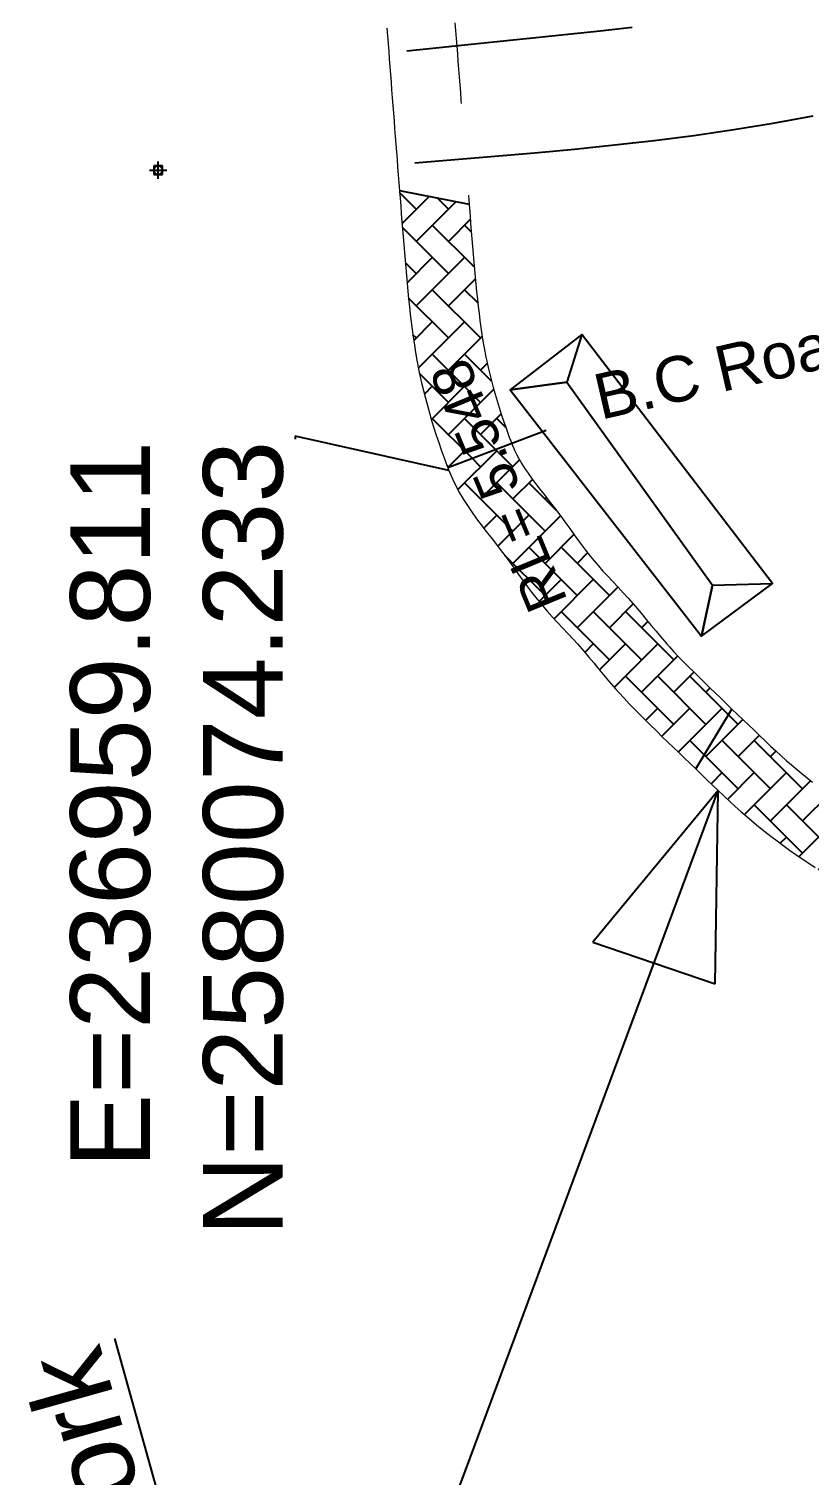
# Model space of a CAD drawing. Header units: millimetres. Extents: x 234588 to 238075, y 2578744 to 2579543.
# Drawn here: x 236566.6 to 236611.8, y 2579114.9 to 2579198.8 of the extents above; entities that cross this region are included whole.
import ezdxf

# ---------------------------------------------------------------- set-up
doc = ezdxf.new("R2010")
doc.units = ezdxf.units.MM
doc.header["$MEASUREMENT"] = 0
doc.header["$PDMODE"] = 98
doc.header["$PDSIZE"] = 0.5
for name, color, linetype in [('Boundary', 6, 'Continuous'), ('COORDINATES', 7, 'Continuous'), ('Points-NUM', 4, 'Continuous'), ('Points-TXT', 3, 'Continuous'), ('RL', 7, 'Continuous')]:
    doc.layers.add(name, color=color, linetype=linetype)
doc.layers.add('EP', color=1, linetype='Continuous', lineweight=30)
doc.styles.get("Standard").update_dxf_attribs({"font": 'arial.ttf'})
doc.dimstyles.get("Standard").update_dxf_attribs({"dimtxt": 4, "dimasz": 0.18, "dimexe": 0.18, "dimexo": 0.0625, "dimgap": 0.09, "dimtad": 0, "dimzin": 0, "dimdsep": 46, "dimtxsty": 'Standard', "dimcen": 0.09, "dimadec": 0, "dimazin": 0, "dimtfac": 1, "dimtofl": 0, "dimtmove": 0, "dimatfit": 3, "dimfxl": 1, "dimtolj": 1, "dimtzin": 0, "dimarcsym": 0})
pattern_1 = [(135, (3642288.8902, 2266386.2056), (-1.86676190233, 3e-16), [3.96, -1.32]), (225, (3642287.9568, 2266387.139), (-1.86676190233, 3e-16), [3.96, -1.32])]

msp = doc.modelspace()

# ---------------------------------------------------------------- hatches: boundary and pattern name
at = {"layer": 'Points-NUM'}
h = msp.add_hatch(dxfattribs=at)
h.set_pattern_fill('AR-HBONE', color=256, scale=0.33, angle=90, style=0)
h.set_pattern_definition(pattern_1)
h.paths.add_polyline_path([(236588.038, 2579189.385), (236588.074, 2579188.937), (236588.11, 2579188.489), (236588.146, 2579188.04), (236588.183, 2579187.592), (236588.219, 2579187.143), (236588.257, 2579186.695), (236588.294, 2579186.246), (236588.332, 2579185.797), (236588.37, 2579185.349), (236588.391, 2579185.105), (236588.447, 2579184.452), (236588.488, 2579184.003), (236588.529, 2579183.555), (236588.573, 2579183.107), (236588.619, 2579182.659), (236588.669, 2579182.212), (236588.721, 2579181.765), (236588.778, 2579181.319), (236588.839, 2579180.874), (236588.905, 2579180.429), (236588.977, 2579179.986), (236589.054, 2579179.544), (236589.171, 2579178.938), (236589.228, 2579178.662), (236589.326, 2579178.224), (236589.43, 2579177.786), (236589.54, 2579177.35), (236589.656, 2579176.916), (236589.778, 2579176.483), (236589.906, 2579176.051), (236590.038, 2579175.621), (236590.176, 2579175.192), (236590.319, 2579174.765), (236590.465, 2579174.339), (236590.688, 2579173.72), (236590.771, 2579173.494), (236590.837, 2579173.325), (236594.54, 2579174.728), (236594.473, 2579174.9), (236594.408, 2579175.076), (236594.201, 2579175.653), (236594.069, 2579176.037), (236593.94, 2579176.424), (236593.816, 2579176.81), (236593.697, 2579177.196), (236593.583, 2579177.581), (236593.475, 2579177.965), (236593.372, 2579178.348), (236593.276, 2579178.73), (236593.185, 2579179.111), (236593.1, 2579179.496), (236593.053, 2579179.717), (236592.949, 2579180.259), (236592.882, 2579180.642), (236592.819, 2579181.036), (236592.759, 2579181.434), (236592.704, 2579181.838), (236592.652, 2579182.247), (236592.603, 2579182.661), (236592.557, 2579183.079), (236592.513, 2579183.503), (236592.471, 2579183.93), (236592.431, 2579184.363), (236592.392, 2579184.799), (236592.336, 2579185.445), (236592.316, 2579185.684), (236592.278, 2579186.129), (236592.24, 2579186.575), (236592.203, 2579187.021), (236592.166, 2579187.467), (236592.13, 2579187.913), (236592.093, 2579188.359), (236592.075, 2579188.582)])
h.paths.add_polyline_path([(236598.649, 2579165.284), (236592.291, 2579180.643), (236588.929, 2579179.251), (236595.286, 2579163.892)], flags=9)
h = msp.add_hatch(dxfattribs=at)
h.set_pattern_fill('AR-HBONE', color=256, scale=0.33, angle=90, style=0)
h.set_pattern_definition(pattern_1)
h.paths.add_polyline_path([(236599.578, 2579167.615), (236599.327, 2579167.904), (236599.093, 2579168.185), (236598.824, 2579168.524), (236598.649, 2579168.755), (236598.417, 2579169.074), (236598.172, 2579169.417), (236597.91, 2579169.787), (236597.63, 2579170.178), (236597.396, 2579170.499), (236597.025, 2579170.989), (236596.727, 2579171.371), (236596.445, 2579171.73), (236596.179, 2579172.069), (236595.932, 2579172.391), (236595.704, 2579172.695), (236595.495, 2579172.987), (236595.332, 2579173.226), (236595.138, 2579173.532), (236594.983, 2579173.798), (236594.84, 2579174.065), (236594.713, 2579174.324), (236594.538, 2579174.727), (236590.837, 2579173.325), (236590.903, 2579173.156), (236591.117, 2579172.664), (236591.315, 2579172.259), (236591.528, 2579171.862), (236591.755, 2579171.473), (236592.021, 2579171.053), (236592.247, 2579170.72), (236592.509, 2579170.355), (236592.778, 2579169.995), (236593.052, 2579169.639), (236593.33, 2579169.285), (236593.608, 2579168.932), (236593.884, 2579168.577), (236594.22, 2579168.133), (236594.422, 2579167.857), (236594.684, 2579167.491), (236594.944, 2579167.124), (236595.205, 2579166.758), (236595.47, 2579166.395), (236595.693, 2579166.099), (236596.021, 2579165.686), (236596.309, 2579165.341), (236596.603, 2579165.001), (236596.903, 2579164.665), (236597.206, 2579164.333), (236597.499, 2579164.019), (236597.821, 2579163.676), (236598.128, 2579163.347), (236598.353, 2579163.1), (236598.725, 2579162.676), (236599.015, 2579162.333), (236599.303, 2579161.988), (236599.589, 2579161.641), (236599.876, 2579161.295), (236600.164, 2579160.95), (236600.565, 2579160.485), (236600.755, 2579160.272), (236601.059, 2579159.941), (236601.368, 2579159.615), (236601.681, 2579159.292), (236601.997, 2579158.972), (236602.316, 2579158.655), (236602.542, 2579158.431), (236602.958, 2579158.025), (236603.28, 2579157.712), (236603.603, 2579157.399), (236603.926, 2579157.088), (236604.25, 2579156.776), (236604.574, 2579156.464), (236604.898, 2579156.153), (236605.215, 2579155.847), (236607.319, 2579159.319), (236606.996, 2579159.629), (236606.674, 2579159.939), (236606.354, 2579160.248), (236606.037, 2579160.555), (236605.722, 2579160.86), (236605.317, 2579161.257), (236605.103, 2579161.468), (236604.802, 2579161.768), (236604.51, 2579162.063), (236604.228, 2579162.353), (236603.957, 2579162.641), (236603.691, 2579162.93), (236603.542, 2579163.097), (236603.182, 2579163.515), (236602.919, 2579163.828), (236602.642, 2579164.163), (236602.352, 2579164.514), (236602.048, 2579164.88), (236601.724, 2579165.263), (236601.305, 2579165.74), (236601.039, 2579166.032), (236600.712, 2579166.383), (236600.39, 2579166.725), (236600.116, 2579167.019), (236599.841, 2579167.32)])
h = msp.add_hatch(dxfattribs=at)
h.set_pattern_fill('AR-HBONE', color=256, scale=0.33, angle=90, style=0)
h.set_pattern_definition(pattern_1)
h.paths.add_polyline_path([(236613.416, 2579154.033), (236611.894, 2579155.137), (236610.635, 2579156.179), (236609.5, 2579157.218), (236608.582, 2579158.1), (236607.965, 2579158.697), (236607.644, 2579159.007), (236607.319, 2579159.319), (236605.215, 2579155.847), (236605.545, 2579155.528), (236605.869, 2579155.216), (236606.193, 2579154.904), (236606.518, 2579154.594), (236606.845, 2579154.285), (236607.174, 2579153.979), (236607.506, 2579153.675), (236607.84, 2579153.375), (236608.178, 2579153.079), (236608.467, 2579152.833), (236608.867, 2579152.502), (236609.218, 2579152.221), (236609.572, 2579151.944), (236609.931, 2579151.673), (236610.113, 2579151.537), (236610.657, 2579151.142), (236611.025, 2579150.884), (236611.396, 2579150.63), (236611.77, 2579150.38), (236612.147, 2579150.135), (236612.527, 2579149.895), (236612.91, 2579149.659), (236613.312, 2579149.419), (236613.685, 2579149.202), (236614.077, 2579148.981), (236614.472, 2579148.766), (236614.87, 2579148.558), (236615.272, 2579148.356), (236615.88, 2579148.068), (236616.086, 2579147.975), (236616.499, 2579147.797), (236616.916, 2579147.628), (236617.335, 2579147.466), (236617.758, 2579147.313), (236618.122, 2579147.189), (236618.612, 2579147.032), (236619.043, 2579146.904), (236619.477, 2579146.783), (236619.912, 2579146.67), (236620.35, 2579146.565), (236620.789, 2579146.467), (236621.23, 2579146.376), (236621.672, 2579146.292), (236622.116, 2579146.216), (236622.562, 2579146.145), (236623.158, 2579146.062), (236623.455, 2579146.024), (236623.903, 2579145.974), (236624.351, 2579145.929), (236624.8, 2579145.892), (236625.25, 2579145.861), (236625.699, 2579145.837), (236625.296, 2579149.815), (236623.53, 2579149.99), (236621.596, 2579150.325), (236619.759, 2579150.801), (236618.076, 2579151.41), (236616.56, 2579152.127), (236614.972, 2579153.022)])
h.paths.add_polyline_path([(236622.703, 2579146.024), (236639.249, 2579147.634), (236638.896, 2579151.259), (236622.35, 2579149.649)], flags=9)

# ---------------------------------------------------------------- linework, layer by layer
at = {"layer": 'Boundary', "lineweight": 20}
for points in [[(236591.257, 2579199.104), (236591.292, 2579198.655), (236591.327, 2579198.206), (236591.362, 2579197.757), (236591.397, 2579197.308), (236591.431, 2579196.86), (236591.466, 2579196.411), (236591.5, 2579195.963), (236591.535, 2579195.515), (236591.569, 2579195.066), (236591.603, 2579194.618), (236591.618, 2579194.428)], [(236587.309, 2579198.795), (236587.344, 2579198.347), (236587.379, 2579197.899), (236587.414, 2579197.451), (236587.448, 2579197.003), (236587.483, 2579196.555), (236587.517, 2579196.107), (236587.552, 2579195.66), (236587.586, 2579195.212), (236587.62, 2579194.764), (236587.655, 2579194.316), (236587.689, 2579193.867), (236587.724, 2579193.419), (236587.758, 2579192.971), (236587.793, 2579192.523), (236587.827, 2579192.075), (236587.862, 2579191.627), (236587.897, 2579191.179), (236587.932, 2579190.73), (236587.967, 2579190.282), (236588.003, 2579189.834), (236588.038, 2579189.385), (236588.074, 2579188.937), (236588.11, 2579188.489), (236588.146, 2579188.04), (236588.183, 2579187.592), (236588.219, 2579187.143), (236588.257, 2579186.695), (236588.294, 2579186.246), (236588.332, 2579185.797), (236588.37, 2579185.349), (236588.391, 2579185.105), (236588.447, 2579184.452), (236588.488, 2579184.003), (236588.529, 2579183.555), (236588.573, 2579183.107), (236588.619, 2579182.659), (236588.669, 2579182.212), (236588.721, 2579181.765), (236588.778, 2579181.319), (236588.839, 2579180.874), (236588.905, 2579180.429), (236588.977, 2579179.986), (236589.054, 2579179.544), (236589.171, 2579178.938), (236589.228, 2579178.662), (236589.326, 2579178.224), (236589.43, 2579177.786), (236589.54, 2579177.35), (236589.656, 2579176.916), (236589.778, 2579176.483), (236589.906, 2579176.051), (236590.038, 2579175.621), (236590.176, 2579175.192), (236590.319, 2579174.765), (236590.465, 2579174.339), (236590.688, 2579173.72), (236590.771, 2579173.494), (236590.903, 2579173.156), (236591.117, 2579172.664), (236591.315, 2579172.259), (236591.528, 2579171.862), (236591.755, 2579171.473), (236592.021, 2579171.053), (236592.247, 2579170.72), (236592.509, 2579170.355), (236592.778, 2579169.995), (236593.052, 2579169.639), (236593.33, 2579169.285), (236593.608, 2579168.932), (236593.884, 2579168.577), (236594.22, 2579168.133), (236594.422, 2579167.857), (236594.684, 2579167.491), (236594.944, 2579167.124), (236595.205, 2579166.758), (236595.47, 2579166.395), (236595.693, 2579166.099), (236596.021, 2579165.686), (236596.309, 2579165.341), (236596.603, 2579165.001), (236596.903, 2579164.665), (236597.206, 2579164.333), (236597.499, 2579164.019), (236597.821, 2579163.676), (236598.128, 2579163.347), (236598.353, 2579163.1), (236598.725, 2579162.676), (236599.015, 2579162.333), (236599.303, 2579161.988), (236599.589, 2579161.641), (236599.876, 2579161.295), (236600.164, 2579160.95), (236600.565, 2579160.485), (236600.755, 2579160.272), (236601.059, 2579159.941), (236601.368, 2579159.615), (236601.681, 2579159.292), (236601.997, 2579158.972), (236602.316, 2579158.655), (236602.542, 2579158.431), (236602.958, 2579158.025), (236603.28, 2579157.712), (236603.603, 2579157.399), (236603.926, 2579157.088), (236604.25, 2579156.776), (236604.574, 2579156.464), (236604.898, 2579156.153), (236605.215, 2579155.847), (236605.545, 2579155.528), (236605.869, 2579155.216), (236606.193, 2579154.904), (236606.518, 2579154.594), (236606.845, 2579154.285), (236607.174, 2579153.979), (236607.506, 2579153.675), (236607.84, 2579153.375), (236608.178, 2579153.079), (236608.467, 2579152.833), (236608.867, 2579152.502), (236609.218, 2579152.221), (236609.572, 2579151.944), (236609.931, 2579151.673), (236610.113, 2579151.537), (236610.657, 2579151.142), (236611.025, 2579150.884), (236611.396, 2579150.63), (236611.77, 2579150.38), (236612.147, 2579150.135)], [(236592.033, 2579189.106), (236592.057, 2579188.806), (236592.093, 2579188.359), (236592.13, 2579187.913), (236592.166, 2579187.467), (236592.203, 2579187.021), (236592.24, 2579186.575), (236592.278, 2579186.129), (236592.316, 2579185.684), (236592.336, 2579185.445), (236592.392, 2579184.799), (236592.431, 2579184.363), (236592.471, 2579183.93), (236592.513, 2579183.503), (236592.557, 2579183.079), (236592.603, 2579182.661), (236592.652, 2579182.247), (236592.704, 2579181.838), (236592.759, 2579181.434), (236592.819, 2579181.036), (236592.882, 2579180.642), (236592.949, 2579180.259), (236593.053, 2579179.717), (236593.1, 2579179.496), (236593.185, 2579179.111), (236593.276, 2579178.73), (236593.372, 2579178.348), (236593.475, 2579177.965), (236593.583, 2579177.581), (236593.697, 2579177.196), (236593.816, 2579176.81), (236593.94, 2579176.424), (236594.069, 2579176.037), (236594.201, 2579175.653), (236594.408, 2579175.076), (236594.473, 2579174.9), (236594.565, 2579174.665), (236594.713, 2579174.324), (236594.84, 2579174.065), (236594.983, 2579173.798), (236595.138, 2579173.532), (236595.332, 2579173.226), (236595.495, 2579172.987), (236595.704, 2579172.695), (236595.932, 2579172.391), (236596.179, 2579172.069), (236596.445, 2579171.73), (236596.727, 2579171.371), (236597.025, 2579170.989), (236597.396, 2579170.499), (236597.63, 2579170.178), (236597.91, 2579169.787), (236598.172, 2579169.417), (236598.417, 2579169.074), (236598.649, 2579168.755), (236598.824, 2579168.524), (236599.093, 2579168.185), (236599.327, 2579167.904), (236599.578, 2579167.615), (236599.841, 2579167.32), (236600.116, 2579167.019), (236600.39, 2579166.725), (236600.712, 2579166.383), (236601.039, 2579166.032), (236601.305, 2579165.74), (236601.724, 2579165.263), (236602.048, 2579164.88), (236602.352, 2579164.514), (236602.642, 2579164.163), (236602.919, 2579163.828), (236603.182, 2579163.515), (236603.542, 2579163.097), (236603.691, 2579162.93), (236603.957, 2579162.641), (236604.228, 2579162.353), (236604.51, 2579162.063), (236604.802, 2579161.768), (236605.103, 2579161.468), (236605.317, 2579161.257), (236605.722, 2579160.86), (236606.037, 2579160.555), (236606.354, 2579160.248), (236606.674, 2579159.939), (236606.996, 2579159.629), (236607.319, 2579159.319), (236607.644, 2579159.007), (236607.965, 2579158.697), (236608.296, 2579158.377), (236608.616, 2579158.068), (236608.933, 2579157.764), (236609.245, 2579157.465), (236609.554, 2579157.173), (236609.861, 2579156.888), (236610.164, 2579156.61), (236610.466, 2579156.34), (236610.767, 2579156.076), (236611.014, 2579155.865), (236611.368, 2579155.572), (236611.674, 2579155.327), (236611.987, 2579155.083)]]:
    msp.add_lwpolyline(points, dxfattribs=at)
at = {"layer": 'Boundary'}
for points in [[(236601.541, 2579198.826), (236599.674, 2579198.624), (236597.807, 2579198.424), (236595.939, 2579198.228), (236594.072, 2579198.033), (236592.204, 2579197.84), (236590.336, 2579197.648), (236588.469, 2579197.457)], [(236588.924, 2579190.996), (236591.242, 2579191.18), (236593.56, 2579191.37), (236595.876, 2579191.57), (236598.19, 2579191.786), (236600.502, 2579192.023), (236602.811, 2579192.286), (236605.117, 2579192.58), (236607.418, 2579192.912), (236609.715, 2579193.286), (236612.036, 2579193.712)]]:
    msp.add_lwpolyline(points, dxfattribs=at)
at = {"layer": 'Points-NUM'}
for p, q in [((236588.038, 2579189.385), (236592.075, 2579188.582)), ((236590.837, 2579173.325), (236596.552, 2579175.489)), ((236605.215, 2579155.847), (236607.319, 2579159.319)), ((236581.767, 2579088.037), (236606.518, 2579154.594)), ((236606.518, 2579154.594), (236599.247, 2579145.796)), ((236606.352, 2579143.392), (236606.518, 2579154.594)), ((236599.247, 2579145.796), (236606.352, 2579143.392))]:
    msp.add_line(p, q, dxfattribs=at)
msp.add_lwpolyline([(236594.466, 2579177.82), (236605.558, 2579163.552), (236609.671, 2579166.593), (236598.622, 2579181.029)], close=True, dxfattribs=at)
msp.add_lwpolyline([(236598.622, 2579181.029), (236597.74, 2579178.262), (236594.466, 2579177.82), (236597.74, 2579178.262), (236606.197, 2579166.501), (236605.558, 2579163.552), (236606.197, 2579166.501), (236609.671, 2579166.593)], dxfattribs=at)
at = {"layer": 'Points-TXT'}
msp.add_point((236574.05, 2579190.566), dxfattribs=at)

# ---------------------------------------------------------------- texts
at = {"layer": 'COORDINATES', "char_height": 4.62, "attachment_point": 9}
for s, insert, rotation in [('\\A1;E=236959.811\\PN=2580074.233', (236581.336, 2579174.873), 90), ('\\A1;{\\LOngoing Protective Work}', (236571.98, 2579122.943), 105.67904)]:
    msp.add_mtext(s, dxfattribs=dict(at, insert=insert, rotation=rotation))
at = {"layer": 'EP', "insert": (236599.11, 2579178.651), "char_height": 2.64, "attachment_point": 1, "rotation": 12.94347}
msp.add_mtext_dynamic_manual_height_columns('B.C Road', width=12.36822, gutter_width=1, heights=[0.586], dxfattribs=at).dxf.set("width", 16.32605)
at = {"layer": 'RL'}
msp.add_text('RL= 5.548', height=2.376, rotation=112.48542, dxfattribs=at).set_placement((236597.819, 2579165.597))

# ---------------------------------------------------------------- leaders
at = {"layer": 'COORDINATES', "annotation_type": 0, "has_hookline": 1, "hookline_direction": 1, "text_width": 45.333, "horizontal_direction": (0, 1, 0)}
msp.add_leader([(236590.903, 2579173.156), (236581.996, 2579175.143), (236581.996, 2579174.963)], dimstyle='Standard', override={"dimgap": 0.09, "dimtad": 0}, dxfattribs=at)

doc.saveas('drawing.dxf')
